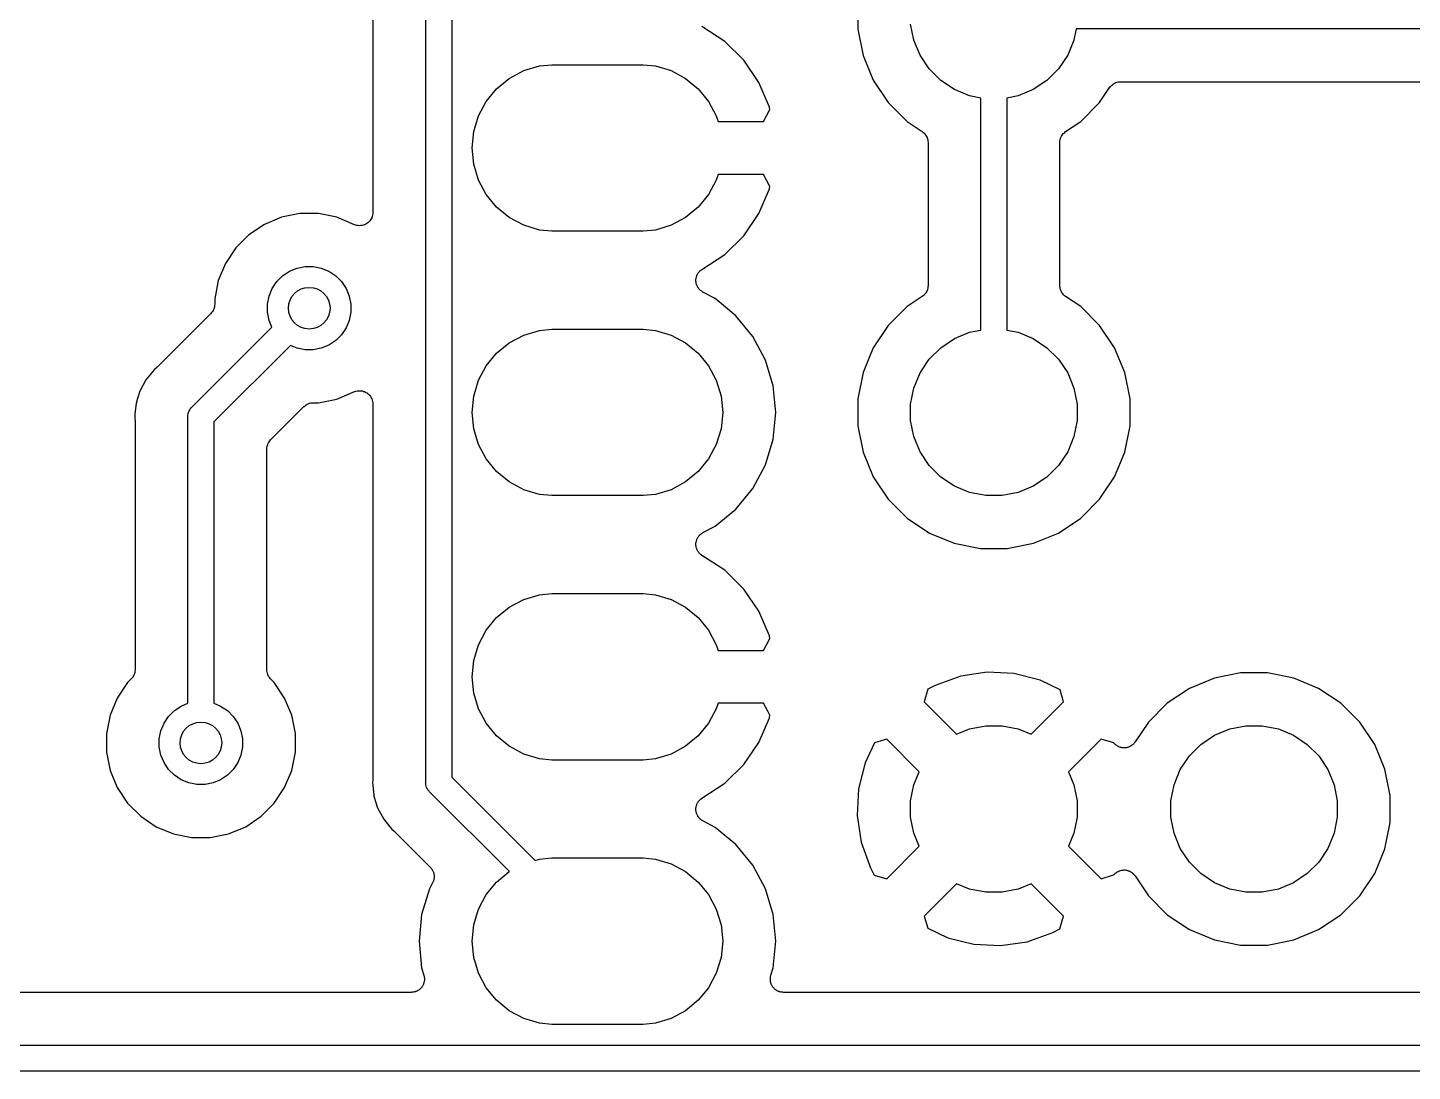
# Model space of a CAD drawing. Extents: x 19 to 115, y -142 to -17.
# Drawn here: x 40.25 to 53.55, y -134.6 to -124.57 of the extents above; entities that cross this region are included whole.
import ezdxf

# ---------------------------------------------------------------- set-up
doc = ezdxf.new("R2010")
doc.units = 0
doc.layers.add('BLACK', color=7, linetype='CONTINUOUS')

msp = doc.modelspace()

# ---------------------------------------------------------------- linework, layer by layer
at = {"layer": 'BLACK', "linetype": 'CONTINUOUS'}
for p, q in [((43.562, -118.402), (43.562, -126.35)), ((44.07, -131.819), (44.07, -118.371)), ((44.32, -118.417), (44.32, -131.773)), ((48.222, -124.331), (48.222, -124.589)), ((46.9429, -124.707), (46.7238, -124.564)), ((48.222, -124.589), (48.2723, -124.842)), ((48.7607, -124.693), (48.73, -124.539)), ((50.3208, -124.585), (50.2993, -124.693)), ((55.8739, -124.585), (50.3208, -124.585)), ((47.1267, -124.887), (46.9429, -124.707)), ((48.821, -124.839), (48.7607, -124.693)), ((50.2993, -124.693), (50.239, -124.839)), ((45.1632, -124.942), (45.2807, -124.93)), ((45.2807, -124.93), (46.1593, -124.93)), ((46.1593, -124.93), (46.2768, -124.942)), ((47.2718, -125.1), (47.1267, -124.887)), ((48.2723, -124.842), (48.3709, -125.08)), ((48.9086, -124.97), (48.821, -124.839)), ((50.239, -124.839), (50.1514, -124.97)), ((44.7516, -125.162), (44.8734, -125.062)), ((44.8734, -125.062), (45.0124, -124.987)), ((45.0124, -124.987), (45.1632, -124.942)), ((46.2768, -124.942), (46.4276, -124.987)), ((46.4276, -124.987), (46.5666, -125.062)), ((46.5666, -125.062), (46.6884, -125.162)), ((49.02, -125.081), (48.9086, -124.97)), ((50.1514, -124.97), (50.04, -125.081)), ((44.6516, -125.283), (44.7516, -125.162)), ((46.6884, -125.162), (46.7884, -125.283)), ((47.3727, -125.337), (47.2718, -125.1)), ((48.3709, -125.08), (48.514, -125.294)), ((49.1511, -125.169), (49.02, -125.081)), ((49.2966, -125.229), (49.1511, -125.169)), ((49.9089, -125.169), (49.7634, -125.229)), ((50.04, -125.081), (49.9089, -125.169)), ((50.546, -125.294), (50.6424, -125.149)), ((50.6424, -125.149), (50.6427, -125.149)), ((50.6427, -125.149), (50.6428, -125.149)), ((50.6428, -125.149), (50.6434, -125.148)), ((50.6428, -125.149), (50.6428, -125.149)), ((50.6434, -125.148), (50.6511, -125.139)), ((50.6511, -125.139), (50.6586, -125.13)), ((50.6586, -125.13), (50.659, -125.13)), ((50.659, -125.13), (50.6594, -125.129)), ((50.6594, -125.129), (50.6687, -125.122)), ((50.6687, -125.122), (50.6778, -125.114)), ((50.6778, -125.114), (50.6783, -125.114)), ((50.6783, -125.114), (50.6788, -125.114)), ((50.6788, -125.114), (50.6893, -125.108)), ((50.6893, -125.108), (50.6996, -125.103)), ((50.6996, -125.103), (50.7002, -125.102)), ((50.7002, -125.102), (50.7008, -125.102)), ((50.7008, -125.102), (50.7121, -125.099)), ((50.7121, -125.099), (50.7234, -125.095)), ((50.7234, -125.095), (50.724, -125.095)), ((50.724, -125.095), (50.7246, -125.095)), ((50.7246, -125.095), (50.7364, -125.094)), ((50.7364, -125.094), (50.748, -125.093)), ((50.748, -125.093), (55.8427, -125.093)), ((44.5773, -125.422), (44.6516, -125.283)), ((46.7884, -125.283), (46.8627, -125.422)), ((48.514, -125.294), (48.6962, -125.476)), ((49.405, -125.251), (49.2966, -125.229)), ((49.405, -127.479), (49.405, -125.251)), ((49.7634, -125.229), (49.655, -125.251)), ((49.655, -125.251), (49.655, -127.479)), ((50.3638, -125.476), (50.546, -125.294)), ((44.5316, -125.573), (44.5773, -125.422)), ((46.8627, -125.422), (46.8789, -125.476)), ((47.3148, -125.476), (47.3779, -125.361)), ((47.3779, -125.361), (47.3727, -125.337)), ((44.5161, -125.73), (44.5316, -125.573)), ((46.8789, -125.476), (47.3148, -125.476)), ((48.6962, -125.476), (48.8406, -125.572)), ((48.8406, -125.572), (48.841, -125.573)), ((48.841, -125.573), (48.841, -125.573)), ((48.841, -125.573), (48.841, -125.573)), ((48.841, -125.573), (48.842, -125.573)), ((48.842, -125.573), (48.8511, -125.581)), ((48.8511, -125.581), (48.8601, -125.589)), ((48.8601, -125.589), (48.8605, -125.589)), ((48.8605, -125.589), (48.861, -125.589)), ((48.861, -125.589), (48.8683, -125.599)), ((48.8683, -125.599), (48.8758, -125.608)), ((50.1852, -125.606), (50.1928, -125.597)), ((50.1928, -125.597), (50.2003, -125.588)), ((50.2003, -125.588), (50.2007, -125.588)), ((50.2007, -125.588), (50.2011, -125.587)), ((50.2011, -125.587), (50.2103, -125.58)), ((50.2103, -125.58), (50.2194, -125.572)), ((50.2194, -125.572), (50.3638, -125.476)), ((44.5316, -125.887), (44.5161, -125.73)), ((48.8758, -125.608), (48.8761, -125.608)), ((48.8761, -125.608), (48.8765, -125.609)), ((48.8765, -125.609), (48.8819, -125.619)), ((48.8819, -125.619), (48.8874, -125.63)), ((48.8874, -125.63), (48.8876, -125.63)), ((48.8876, -125.63), (48.8879, -125.631)), ((48.8879, -125.631), (48.8912, -125.642)), ((48.8912, -125.642), (48.8946, -125.653)), ((48.8946, -125.653), (48.8946, -125.654)), ((48.8946, -125.654), (48.8948, -125.655)), ((48.8948, -125.655), (48.8958, -125.666)), ((48.8958, -125.666), (48.897, -125.678)), ((48.897, -125.678), (48.897, -127.052)), ((50.163, -125.676), (50.1643, -125.665)), ((50.163, -125.677), (50.163, -125.676)), ((50.163, -125.678), (50.163, -125.677)), ((50.163, -125.677), (50.163, -125.677)), ((50.163, -127.052), (50.163, -125.678)), ((50.163, -125.678), (50.163, -125.678)), ((50.1643, -125.665), (50.1655, -125.653)), ((50.1655, -125.653), (50.1657, -125.652)), ((50.1657, -125.652), (50.1658, -125.652)), ((50.1658, -125.652), (50.1693, -125.64)), ((50.1693, -125.64), (50.1728, -125.629)), ((50.1728, -125.629), (50.1731, -125.629)), ((50.1731, -125.629), (50.1733, -125.628)), ((50.1733, -125.628), (50.1789, -125.618)), ((50.1789, -125.618), (50.1845, -125.607)), ((50.1845, -125.607), (50.1849, -125.607)), ((50.1849, -125.607), (50.1852, -125.606)), ((44.5773, -126.038), (44.5316, -125.887)), ((46.8789, -125.984), (46.8627, -126.038)), ((47.3148, -125.984), (46.8789, -125.984)), ((47.3779, -126.099), (47.3148, -125.984)), ((44.6516, -126.177), (44.5773, -126.038)), ((46.8627, -126.038), (46.7884, -126.177)), ((47.2718, -126.36), (47.3727, -126.123)), ((47.3727, -126.123), (47.3779, -126.099)), ((44.7516, -126.298), (44.6516, -126.177)), ((46.7884, -126.177), (46.6884, -126.298)), ((42.6855, -126.396), (42.5203, -126.464)), ((42.8609, -126.361), (42.6855, -126.396)), ((43.0398, -126.361), (42.8609, -126.361)), ((43.2152, -126.396), (43.0398, -126.361)), ((43.3864, -126.467), (43.2152, -126.396)), ((43.5518, -126.399), (43.5517, -126.4)), ((43.552, -126.399), (43.5518, -126.399)), ((43.5556, -126.387), (43.552, -126.399)), ((43.5592, -126.376), (43.5556, -126.387)), ((43.5593, -126.376), (43.5592, -126.376)), ((43.5594, -126.375), (43.5593, -126.376)), ((43.5606, -126.363), (43.5594, -126.375)), ((43.562, -126.351), (43.5606, -126.363)), ((43.562, -126.35), (43.562, -126.351)), ((43.562, -126.351), (43.562, -126.351)), ((43.562, -126.351), (43.562, -126.351)), ((43.562, -126.351), (43.562, -126.351)), ((44.8734, -126.398), (44.7516, -126.298)), ((45.0124, -126.473), (44.8734, -126.398)), ((46.5666, -126.398), (46.4276, -126.473)), ((46.6884, -126.298), (46.5666, -126.398)), ((47.1267, -126.573), (47.2718, -126.36)), ((42.5203, -126.464), (42.3715, -126.564)), ((43.3979, -126.47), (43.3864, -126.467)), ((43.4095, -126.474), (43.3979, -126.47)), ((43.4098, -126.474), (43.4095, -126.474)), ((43.4101, -126.474), (43.4098, -126.474)), ((43.4221, -126.475), (43.4101, -126.474)), ((43.4341, -126.477), (43.4221, -126.475)), ((43.4344, -126.476), (43.4341, -126.477)), ((43.4348, -126.477), (43.4344, -126.476)), ((43.4468, -126.475), (43.4348, -126.477)), ((43.4588, -126.474), (43.4468, -126.475)), ((43.4591, -126.474), (43.4588, -126.474)), ((43.4594, -126.474), (43.4591, -126.474)), ((43.4711, -126.471), (43.4594, -126.474)), ((43.4826, -126.467), (43.4711, -126.471)), ((43.4829, -126.467), (43.4826, -126.467)), ((43.4832, -126.467), (43.4829, -126.467)), ((43.4938, -126.461), (43.4832, -126.467)), ((43.5045, -126.456), (43.4938, -126.461)), ((43.5048, -126.456), (43.5045, -126.456)), ((43.5051, -126.455), (43.5048, -126.456)), ((43.5144, -126.448), (43.5051, -126.455)), ((43.5238, -126.44), (43.5144, -126.448)), ((43.5241, -126.44), (43.5238, -126.44)), ((43.5243, -126.44), (43.5241, -126.44)), ((43.5321, -126.43), (43.5243, -126.44)), ((43.5398, -126.421), (43.5321, -126.43)), ((43.5399, -126.421), (43.5398, -126.421)), ((43.5402, -126.421), (43.5399, -126.421)), ((43.546, -126.41), (43.5402, -126.421)), ((43.5517, -126.4), (43.546, -126.41)), ((45.1632, -126.518), (45.0124, -126.473)), ((45.2807, -126.53), (45.1632, -126.518)), ((46.1593, -126.53), (45.2807, -126.53)), ((46.2768, -126.518), (46.1593, -126.53)), ((46.4276, -126.473), (46.2768, -126.518)), ((42.3715, -126.564), (42.2451, -126.69)), ((46.9429, -126.753), (47.1267, -126.573)), ((42.2451, -126.69), (42.1457, -126.839)), ((46.7238, -126.896), (46.9429, -126.753)), ((42.1457, -126.839), (42.0773, -127.004)), ((42.6954, -126.958), (42.7609, -126.915)), ((42.7609, -126.915), (42.8337, -126.884)), ((42.8337, -126.884), (42.911, -126.869)), ((42.911, -126.869), (42.9898, -126.869)), ((42.9898, -126.869), (43.067, -126.884)), ((43.067, -126.884), (43.1398, -126.915)), ((43.1398, -126.915), (43.2053, -126.958)), ((46.6853, -126.937), (46.6885, -126.931)), ((46.6885, -126.931), (46.6923, -126.926)), ((46.6923, -126.926), (46.6956, -126.922)), ((46.6956, -126.922), (46.7002, -126.917)), ((46.7002, -126.917), (46.7044, -126.912)), ((46.7044, -126.912), (46.709, -126.908)), ((46.709, -126.908), (46.7132, -126.904)), ((46.7132, -126.904), (46.7187, -126.901)), ((46.7187, -126.901), (46.7238, -126.896)), ((42.0773, -127.004), (42.0424, -127.18)), ((42.5959, -127.08), (42.6397, -127.014)), ((42.6397, -127.014), (42.6954, -126.958)), ((43.2053, -126.958), (43.2611, -127.014)), ((43.2611, -127.014), (43.3048, -127.08)), ((46.6663, -127.001), (46.6669, -126.995)), ((46.6668, -127.007), (46.6663, -127.001)), ((46.6668, -127.014), (46.6668, -127.007)), ((46.6678, -127.02), (46.6668, -127.014)), ((46.6669, -126.995), (46.667, -126.989)), ((46.667, -126.989), (46.6683, -126.983)), ((46.6683, -127.026), (46.6678, -127.02)), ((46.6683, -126.983), (46.669, -126.976)), ((46.6701, -127.032), (46.6683, -127.026)), ((46.669, -126.976), (46.6708, -126.971)), ((46.6713, -127.038), (46.6701, -127.032)), ((46.6708, -126.971), (46.672, -126.965)), ((46.6735, -127.044), (46.6713, -127.038)), ((46.672, -126.965), (46.6746, -126.959)), ((46.6752, -127.049), (46.6735, -127.044)), ((46.6746, -126.959), (46.6765, -126.953)), ((46.6781, -127.055), (46.6752, -127.049)), ((46.6765, -126.953), (46.6794, -126.948)), ((46.6806, -127.061), (46.6781, -127.055)), ((46.6794, -126.948), (46.6817, -126.942)), ((46.6838, -127.066), (46.6806, -127.061)), ((46.6817, -126.942), (46.6853, -126.937)), ((48.897, -127.054), (48.8957, -127.065)), ((48.897, -127.052), (48.897, -127.052)), ((48.897, -127.052), (48.897, -127.053)), ((48.897, -127.053), (48.897, -127.053)), ((48.897, -127.053), (48.897, -127.054)), ((50.1642, -127.064), (50.163, -127.052)), ((50.1652, -127.075), (50.1642, -127.064)), ((42.0424, -127.18), (42.0424, -127.229)), ((42.5504, -127.23), (42.5657, -127.152)), ((42.5657, -127.152), (42.5959, -127.08)), ((43.3048, -127.08), (43.335, -127.152)), ((43.335, -127.152), (43.3504, -127.23)), ((46.6865, -127.071), (46.6838, -127.066)), ((46.6905, -127.077), (46.6865, -127.071)), ((46.6941, -127.082), (46.6905, -127.077)), ((46.6982, -127.086), (46.6941, -127.082)), ((46.7019, -127.091), (46.6982, -127.086)), ((46.7068, -127.095), (46.7019, -127.091)), ((46.7114, -127.1), (46.7068, -127.095)), ((46.7163, -127.103), (46.7114, -127.1)), ((46.7207, -127.107), (46.7163, -127.103)), ((46.7264, -127.11), (46.7207, -127.107)), ((46.7318, -127.114), (46.7264, -127.11)), ((46.7334, -127.115), (46.7318, -127.114)), ((46.8502, -127.177), (46.7334, -127.115)), ((47.0494, -127.341), (46.8502, -127.177)), ((48.8406, -127.158), (48.6962, -127.254)), ((48.8497, -127.15), (48.8406, -127.158)), ((48.8589, -127.143), (48.8497, -127.15)), ((48.8593, -127.142), (48.8589, -127.143)), ((48.8597, -127.142), (48.8593, -127.142)), ((48.8672, -127.133), (48.8597, -127.142)), ((48.8748, -127.124), (48.8672, -127.133)), ((48.8751, -127.123), (48.8748, -127.124)), ((48.8755, -127.123), (48.8751, -127.123)), ((48.881, -127.112), (48.8755, -127.123)), ((48.8867, -127.102), (48.881, -127.112)), ((48.8869, -127.101), (48.8867, -127.102)), ((48.8872, -127.101), (48.8869, -127.101)), ((48.8907, -127.09), (48.8872, -127.101)), ((48.8942, -127.078), (48.8907, -127.09)), ((48.8943, -127.078), (48.8942, -127.078)), ((48.8945, -127.077), (48.8943, -127.078)), ((48.8957, -127.065), (48.8945, -127.077)), ((50.1654, -127.076), (50.1652, -127.075)), ((50.1654, -127.077), (50.1654, -127.076)), ((50.1688, -127.088), (50.1654, -127.077)), ((50.1721, -127.099), (50.1688, -127.088)), ((50.1724, -127.1), (50.1721, -127.099)), ((50.1726, -127.1), (50.1724, -127.1)), ((50.1781, -127.111), (50.1726, -127.1)), ((50.1835, -127.121), (50.1781, -127.111)), ((50.1839, -127.122), (50.1835, -127.121)), ((50.1842, -127.122), (50.1839, -127.122)), ((50.1917, -127.131), (50.1842, -127.122)), ((50.199, -127.141), (50.1917, -127.131)), ((50.1995, -127.141), (50.199, -127.141)), ((50.1999, -127.141), (50.1995, -127.141)), ((50.2089, -127.149), (50.1999, -127.141)), ((50.218, -127.157), (50.2089, -127.149)), ((50.219, -127.157), (50.218, -127.157)), ((50.2194, -127.158), (50.219, -127.157)), ((50.219, -127.157), (50.219, -127.157)), ((50.219, -127.157), (50.219, -127.157)), ((50.3638, -127.254), (50.2194, -127.158)), ((42.0052, -127.319), (41.4888, -127.835)), ((42.0126, -127.31), (42.0052, -127.319)), ((42.0201, -127.301), (42.0126, -127.31)), ((42.0205, -127.3), (42.0201, -127.301)), ((42.0209, -127.3), (42.0205, -127.3)), ((42.0264, -127.29), (42.0209, -127.3)), ((42.0321, -127.279), (42.0264, -127.29)), ((42.0323, -127.279), (42.0321, -127.279)), ((42.0326, -127.278), (42.0323, -127.279)), ((42.036, -127.267), (42.0326, -127.278)), ((42.0396, -127.256), (42.036, -127.267)), ((42.0397, -127.255), (42.0396, -127.256)), ((42.0399, -127.254), (42.0397, -127.255)), ((42.041, -127.243), (42.0399, -127.254)), ((42.0423, -127.231), (42.041, -127.243)), ((42.0424, -127.23), (42.0423, -127.231)), ((42.0424, -127.229), (42.0424, -127.23)), ((42.0424, -127.23), (42.0424, -127.23)), ((42.0424, -127.23), (42.0424, -127.23)), ((42.5504, -127.308), (42.5504, -127.23)), ((42.5657, -127.386), (42.5504, -127.308)), ((43.3504, -127.308), (43.335, -127.386)), ((43.3504, -127.23), (43.3504, -127.308)), ((48.6962, -127.254), (48.514, -127.436)), ((50.546, -127.436), (50.3638, -127.254)), ((41.8259, -128.217), (42.5924, -127.45)), ((42.5924, -127.45), (42.5657, -127.386)), ((43.3048, -127.459), (43.2611, -127.524)), ((43.335, -127.386), (43.3048, -127.459)), ((47.2128, -127.54), (47.0494, -127.341)), ((48.514, -127.436), (48.3709, -127.65)), ((50.6891, -127.65), (50.546, -127.436)), ((43.2053, -127.58), (43.1398, -127.624)), ((43.2611, -127.524), (43.2053, -127.58)), ((44.8734, -127.602), (45.0124, -127.527)), ((45.0124, -127.527), (45.1632, -127.482)), ((45.1632, -127.482), (45.2807, -127.47)), ((45.2807, -127.47), (46.1593, -127.47)), ((46.1593, -127.47), (46.2768, -127.482)), ((46.2768, -127.482), (46.4276, -127.527)), ((46.4276, -127.527), (46.5666, -127.602)), ((47.3343, -127.767), (47.2128, -127.54)), ((49.02, -127.649), (49.1511, -127.561)), ((49.1511, -127.561), (49.2966, -127.501)), ((49.2966, -127.501), (49.405, -127.479)), ((49.655, -127.479), (49.7634, -127.501)), ((49.7634, -127.501), (49.9089, -127.561)), ((49.9089, -127.561), (50.04, -127.649)), ((42.7692, -127.627), (42.035, -128.361)), ((42.8337, -127.654), (42.7692, -127.627)), ((42.911, -127.669), (42.8337, -127.654)), ((42.9898, -127.669), (42.911, -127.669)), ((43.067, -127.654), (42.9898, -127.669)), ((43.1398, -127.624), (43.067, -127.654)), ((44.6516, -127.823), (44.7516, -127.702)), ((44.7516, -127.702), (44.8734, -127.602)), ((46.5666, -127.602), (46.6884, -127.702)), ((46.6884, -127.702), (46.7884, -127.823)), ((48.3709, -127.65), (48.2723, -127.888)), ((48.9086, -127.76), (49.02, -127.649)), ((50.04, -127.649), (50.1514, -127.76)), ((50.7877, -127.888), (50.6891, -127.65)), ((41.4602, -127.86), (41.4444, -127.879)), ((41.4796, -127.844), (41.4602, -127.86)), ((41.4834, -127.84), (41.4796, -127.844)), ((41.4875, -127.837), (41.4834, -127.84)), ((41.4888, -127.835), (41.4875, -127.837)), ((44.5773, -127.962), (44.6516, -127.823)), ((46.7884, -127.823), (46.8627, -127.962)), ((47.4091, -128.014), (47.3343, -127.767)), ((48.821, -127.891), (48.9086, -127.76)), ((50.1514, -127.76), (50.239, -127.891)), ((41.3811, -127.956), (41.3224, -128.066)), ((41.4444, -127.879), (41.3811, -127.956)), ((41.4444, -127.879), (41.4444, -127.879)), ((44.5316, -128.113), (44.5773, -127.962)), ((46.8627, -127.962), (46.9084, -128.113)), ((48.2723, -127.888), (48.222, -128.141)), ((48.7607, -128.037), (48.821, -127.891)), ((50.239, -127.891), (50.2993, -128.037)), ((50.838, -128.141), (50.7877, -127.888)), ((41.3224, -128.066), (41.3005, -128.138)), ((43.2152, -128.142), (43.3864, -128.071)), ((43.3864, -128.071), (43.3874, -128.071)), ((43.3874, -128.071), (43.3874, -128.071)), ((43.3874, -128.071), (43.3874, -128.071)), ((43.3874, -128.071), (43.388, -128.071)), ((43.388, -128.071), (43.3998, -128.067)), ((43.3998, -128.067), (43.4112, -128.064)), ((43.4112, -128.064), (43.4115, -128.064)), ((43.4115, -128.064), (43.4118, -128.064)), ((43.4118, -128.064), (43.424, -128.063)), ((43.424, -128.063), (43.4359, -128.062)), ((43.4359, -128.062), (43.4362, -128.062)), ((43.4362, -128.062), (43.4365, -128.062)), ((43.4365, -128.062), (43.4485, -128.063)), ((43.4485, -128.063), (43.4605, -128.064)), ((43.4605, -128.064), (43.4609, -128.064)), ((43.4609, -128.064), (43.4612, -128.064)), ((43.4612, -128.064), (43.4726, -128.068)), ((43.4726, -128.068), (43.4842, -128.071)), ((43.4842, -128.071), (43.4845, -128.072)), ((43.4845, -128.072), (43.4848, -128.072)), ((43.4848, -128.072), (43.4954, -128.078)), ((43.4954, -128.078), (43.506, -128.083)), ((43.506, -128.083), (43.5063, -128.083)), ((43.5063, -128.083), (43.5066, -128.084)), ((43.5066, -128.084), (43.5158, -128.091)), ((43.5158, -128.091), (43.5251, -128.099)), ((43.5251, -128.099), (43.5253, -128.099)), ((43.5253, -128.099), (43.5256, -128.1)), ((43.5256, -128.1), (43.5331, -128.109)), ((43.5331, -128.109), (43.5408, -128.118)), ((43.5408, -128.118), (43.5409, -128.119)), ((43.5409, -128.119), (43.5411, -128.119)), ((43.5411, -128.119), (43.5467, -128.129)), ((43.5467, -128.129), (43.5524, -128.14)), ((44.5161, -128.27), (44.5316, -128.113)), ((46.9084, -128.113), (46.9239, -128.27)), ((47.4343, -128.27), (47.4091, -128.014)), ((48.73, -128.191), (48.7607, -128.037)), ((50.2993, -128.037), (50.33, -128.191)), ((41.2862, -128.185), (41.2764, -128.284)), ((41.3005, -128.138), (41.2862, -128.185)), ((41.3005, -128.138), (41.3005, -128.138)), ((41.7884, -128.28), (41.794, -128.261)), ((41.794, -128.261), (41.8056, -128.24)), ((41.8056, -128.24), (41.8173, -128.225)), ((41.8173, -128.225), (41.8212, -128.221)), ((41.8173, -128.225), (41.8173, -128.225)), ((41.8212, -128.221), (41.8259, -128.217)), ((42.5802, -128.534), (42.9004, -128.214)), ((42.9004, -128.214), (42.9007, -128.214)), ((42.9007, -128.214), (42.9016, -128.213)), ((42.9007, -128.214), (42.9007, -128.214)), ((42.9007, -128.214), (42.9007, -128.214)), ((42.9016, -128.213), (42.9108, -128.206)), ((42.9108, -128.206), (42.9199, -128.198)), ((42.9199, -128.198), (42.9205, -128.198)), ((42.9205, -128.198), (42.921, -128.198)), ((42.921, -128.198), (42.9314, -128.192)), ((42.9314, -128.192), (42.9418, -128.187)), ((42.9418, -128.187), (42.9424, -128.186)), ((42.9424, -128.186), (42.943, -128.186)), ((42.943, -128.186), (42.9542, -128.183)), ((42.9542, -128.183), (42.9655, -128.179)), ((42.9655, -128.179), (42.9662, -128.179)), ((42.9662, -128.179), (42.9668, -128.179)), ((42.9668, -128.179), (42.9785, -128.178)), ((42.9785, -128.178), (42.9902, -128.177)), ((42.9902, -128.177), (43.0398, -128.177)), ((43.0398, -128.177), (43.2152, -128.142)), ((43.5524, -128.14), (43.5525, -128.14)), ((43.5525, -128.14), (43.5527, -128.141)), ((43.5527, -128.141), (43.5561, -128.152)), ((43.5561, -128.152), (43.5596, -128.164)), ((43.5596, -128.164), (43.5596, -128.164)), ((43.5596, -128.164), (43.5597, -128.165)), ((43.5597, -128.165), (43.5608, -128.177)), ((43.5608, -128.177), (43.562, -128.189)), ((43.562, -128.189), (43.562, -131.788)), ((48.222, -128.141), (48.222, -128.399)), ((48.73, -128.349), (48.73, -128.191)), ((50.33, -128.191), (50.33, -128.349)), ((50.838, -128.399), (50.838, -128.141)), ((41.2764, -128.284), (41.2739, -128.309)), ((41.2739, -128.309), (41.2764, -128.334)), ((41.2764, -128.284), (41.2764, -128.284)), ((41.2764, -128.334), (41.2766, -128.336)), ((41.2766, -128.336), (41.2765, -128.341)), ((41.2765, -128.341), (41.277, -128.347)), ((41.277, -128.347), (41.277, -130.741)), ((41.7844, -128.309), (41.7855, -128.298)), ((41.785, -128.316), (41.7844, -128.309)), ((41.785, -131.064), (41.785, -128.316)), ((41.7855, -128.298), (41.7868, -128.285)), ((41.7868, -128.285), (41.7884, -128.28)), ((42.035, -128.361), (42.035, -131.064)), ((44.5316, -128.427), (44.5161, -128.27)), ((46.9239, -128.27), (46.9084, -128.427)), ((47.4091, -128.526), (47.4343, -128.27)), ((48.7607, -128.503), (48.73, -128.349)), ((50.33, -128.349), (50.2993, -128.503)), ((44.5773, -128.578), (44.5316, -128.427)), ((46.9084, -128.427), (46.8627, -128.578)), ((47.3343, -128.773), (47.4091, -128.526)), ((48.222, -128.399), (48.2723, -128.652)), ((48.821, -128.649), (48.7607, -128.503)), ((50.2993, -128.503), (50.239, -128.649)), ((50.7877, -128.652), (50.838, -128.399)), ((42.543, -128.622), (42.5443, -128.611)), ((42.543, -128.624), (42.543, -128.622)), ((42.543, -130.741), (42.543, -128.624)), ((42.543, -128.624), (42.543, -128.624)), ((42.543, -128.624), (42.543, -128.624)), ((42.543, -128.624), (42.543, -128.624)), ((42.5443, -128.611), (42.5455, -128.599)), ((42.5455, -128.599), (42.5457, -128.598)), ((42.5457, -128.598), (42.5458, -128.598)), ((42.5458, -128.598), (42.5493, -128.587)), ((42.5493, -128.587), (42.5528, -128.575)), ((42.5528, -128.575), (42.5531, -128.575)), ((42.5531, -128.575), (42.5533, -128.574)), ((42.5533, -128.574), (42.5589, -128.564)), ((42.5589, -128.564), (42.5645, -128.554)), ((42.5645, -128.554), (42.5649, -128.553)), ((42.5649, -128.553), (42.5652, -128.552)), ((42.5652, -128.552), (42.5728, -128.543)), ((42.5728, -128.543), (42.5802, -128.534)), ((44.6516, -128.717), (44.5773, -128.578)), ((46.8627, -128.578), (46.7884, -128.717)), ((48.2723, -128.652), (48.3709, -128.89)), ((48.9086, -128.78), (48.821, -128.649)), ((50.239, -128.649), (50.1514, -128.78)), ((50.6891, -128.89), (50.7877, -128.652)), ((44.7516, -128.838), (44.6516, -128.717)), ((46.7884, -128.717), (46.6884, -128.838)), ((47.2128, -129), (47.3343, -128.773)), ((49.02, -128.891), (48.9086, -128.78)), ((50.1514, -128.78), (50.04, -128.891)), ((44.8734, -128.938), (44.7516, -128.838)), ((46.6884, -128.838), (46.5666, -128.938)), ((48.3709, -128.89), (48.514, -129.104)), ((49.1511, -128.979), (49.02, -128.891)), ((50.04, -128.891), (49.9089, -128.979)), ((50.546, -129.104), (50.6891, -128.89)), ((45.0124, -129.013), (44.8734, -128.938)), ((45.1632, -129.058), (45.0124, -129.013)), ((45.2807, -129.07), (45.1632, -129.058)), ((46.2768, -129.058), (46.1593, -129.07)), ((46.4276, -129.013), (46.2768, -129.058)), ((46.5666, -128.938), (46.4276, -129.013)), ((47.0494, -129.199), (47.2128, -129)), ((49.2966, -129.039), (49.1511, -128.979)), ((49.4512, -129.07), (49.2966, -129.039)), ((49.7634, -129.039), (49.6088, -129.07)), ((49.9089, -128.979), (49.7634, -129.039)), ((46.1593, -129.07), (45.2807, -129.07)), ((48.514, -129.104), (48.6962, -129.286)), ((49.6088, -129.07), (49.4512, -129.07)), ((50.3638, -129.286), (50.546, -129.104)), ((46.8502, -129.363), (47.0494, -129.199)), ((48.6962, -129.286), (48.9104, -129.429)), ((50.1496, -129.429), (50.3638, -129.286)), ((46.6916, -129.462), (46.6952, -129.457)), ((46.6952, -129.457), (46.6994, -129.452)), ((46.6994, -129.452), (46.7031, -129.448)), ((46.7031, -129.448), (46.7082, -129.444)), ((46.7082, -129.444), (46.7128, -129.439)), ((46.7128, -129.439), (46.7177, -129.436)), ((46.7177, -129.436), (46.7222, -129.432)), ((46.7222, -129.432), (46.728, -129.429)), ((46.728, -129.429), (46.7334, -129.425)), ((46.7334, -129.425), (46.8502, -129.363)), ((48.9104, -129.429), (49.1485, -129.528)), ((49.9115, -129.528), (50.1496, -129.429)), ((46.6663, -129.537), (46.6669, -129.531)), ((46.6668, -129.543), (46.6663, -129.537)), ((46.6668, -129.549), (46.6668, -129.543)), ((46.668, -129.555), (46.6668, -129.549)), ((46.6669, -129.524), (46.6681, -129.518)), ((46.6669, -129.531), (46.6669, -129.524)), ((46.6687, -129.562), (46.668, -129.555)), ((46.6681, -129.518), (46.6687, -129.513)), ((46.6687, -129.513), (46.6706, -129.506)), ((46.6704, -129.568), (46.6687, -129.562)), ((46.6715, -129.573), (46.6704, -129.568)), ((46.6706, -129.506), (46.6719, -129.5)), ((46.674, -129.579), (46.6715, -129.573)), ((46.6719, -129.5), (46.6741, -129.495)), ((46.6759, -129.586), (46.674, -129.579)), ((46.6741, -129.495), (46.6758, -129.489)), ((46.6758, -129.489), (46.6789, -129.483)), ((46.6786, -129.591), (46.6759, -129.586)), ((46.6808, -129.596), (46.6786, -129.591)), ((46.6789, -129.483), (46.6814, -129.477)), ((46.6814, -129.477), (46.6847, -129.472)), ((46.6847, -129.472), (46.6875, -129.467)), ((46.6875, -129.467), (46.6916, -129.462)), ((49.1485, -129.528), (49.4012, -129.578)), ((49.4012, -129.578), (49.6588, -129.578)), ((49.6588, -129.578), (49.9115, -129.528)), ((46.6844, -129.602), (46.6808, -129.596)), ((46.6875, -129.608), (46.6844, -129.602)), ((46.6912, -129.612), (46.6875, -129.608)), ((46.6945, -129.617), (46.6912, -129.612)), ((46.699, -129.622), (46.6945, -129.617)), ((46.7032, -129.627), (46.699, -129.622)), ((46.7077, -129.631), (46.7032, -129.627)), ((46.7118, -129.635), (46.7077, -129.631)), ((46.7172, -129.638), (46.7118, -129.635)), ((46.7223, -129.643), (46.7172, -129.638)), ((46.7238, -129.644), (46.7223, -129.643)), ((46.9429, -129.787), (46.7238, -129.644)), ((47.1267, -129.967), (46.9429, -129.787)), ((47.2718, -130.18), (47.1267, -129.967)), ((44.8734, -130.142), (45.0124, -130.067)), ((45.0124, -130.067), (45.1632, -130.022)), ((45.1632, -130.022), (45.2807, -130.01)), ((45.2807, -130.01), (46.1593, -130.01)), ((46.1593, -130.01), (46.2768, -130.022)), ((46.2768, -130.022), (46.4276, -130.067)), ((46.4276, -130.067), (46.5666, -130.142)), ((44.6516, -130.363), (44.7516, -130.242)), ((44.7516, -130.242), (44.8734, -130.142)), ((46.5666, -130.142), (46.6884, -130.242)), ((46.6884, -130.242), (46.7884, -130.363)), ((47.3727, -130.417), (47.2718, -130.18)), ((44.5773, -130.502), (44.6516, -130.363)), ((46.7884, -130.363), (46.8627, -130.502)), ((44.5316, -130.653), (44.5773, -130.502)), ((46.8627, -130.502), (46.8789, -130.556)), ((47.3148, -130.556), (47.3779, -130.441)), ((47.3779, -130.441), (47.3727, -130.417)), ((44.5161, -130.81), (44.5316, -130.653)), ((46.8789, -130.556), (47.3148, -130.556)), ((41.2672, -130.79), (41.2669, -130.791)), ((41.2707, -130.779), (41.2672, -130.79)), ((41.2742, -130.768), (41.2707, -130.779)), ((41.2743, -130.767), (41.2742, -130.768)), ((41.2745, -130.766), (41.2743, -130.767)), ((41.2757, -130.755), (41.2745, -130.766)), ((41.277, -130.743), (41.2757, -130.755)), ((41.277, -130.741), (41.277, -130.742)), ((41.277, -130.742), (41.277, -130.742)), ((41.277, -130.742), (41.277, -130.742)), ((41.277, -130.742), (41.277, -130.743)), ((42.5441, -130.753), (42.543, -130.741)), ((42.5452, -130.765), (42.5441, -130.753)), ((42.5454, -130.765), (42.5452, -130.765)), ((42.5454, -130.766), (42.5454, -130.765)), ((42.5488, -130.777), (42.5454, -130.766)), ((42.5521, -130.788), (42.5488, -130.777)), ((42.5524, -130.789), (42.5521, -130.788)), ((42.5526, -130.79), (42.5524, -130.789)), ((42.5581, -130.8), (42.5526, -130.79)), ((49.4657, -130.767), (49.2109, -130.805)), ((49.7231, -130.78), (49.4657, -130.767)), ((49.973, -130.843), (49.7231, -130.78)), ((51.9012, -130.772), (51.6485, -130.822)), ((52.1588, -130.772), (51.9012, -130.772)), ((52.4115, -130.822), (52.1588, -130.772)), ((41.2047, -130.866), (41.1053, -131.015)), ((41.2398, -130.831), (41.2047, -130.866)), ((41.2472, -130.822), (41.2398, -130.831)), ((41.2548, -130.813), (41.2472, -130.822)), ((41.2551, -130.812), (41.2548, -130.813)), ((41.2555, -130.812), (41.2551, -130.812)), ((41.2611, -130.802), (41.2555, -130.812)), ((41.2667, -130.791), (41.2611, -130.802)), ((41.2669, -130.791), (41.2667, -130.791)), ((42.5635, -130.81), (42.5581, -130.8)), ((42.5639, -130.811), (42.5635, -130.81)), ((42.5642, -130.812), (42.5639, -130.811)), ((42.5716, -130.821), (42.5642, -130.812)), ((42.579, -130.83), (42.5716, -130.821)), ((42.5799, -130.831), (42.579, -130.83)), ((42.5802, -130.831), (42.5799, -130.831)), ((42.5799, -130.831), (42.5799, -130.831)), ((42.5799, -130.831), (42.5799, -130.831)), ((42.6153, -130.866), (42.5802, -130.831)), ((42.7147, -131.015), (42.6153, -130.866)), ((44.5316, -130.967), (44.5161, -130.81)), ((48.9653, -130.893), (48.8953, -130.93)), ((49.2109, -130.805), (48.9653, -130.893)), ((50.1657, -130.934), (49.973, -130.843)), ((51.4104, -130.921), (51.1962, -131.064)), ((51.6485, -130.822), (51.4104, -130.921)), ((52.6496, -130.921), (52.4115, -130.822)), ((52.8638, -131.064), (52.6496, -130.921)), ((41.1053, -131.015), (41.0369, -131.18)), ((42.7831, -131.18), (42.7147, -131.015)), ((44.5773, -131.118), (44.5316, -130.967)), ((48.8953, -130.93), (48.86, -131.051)), ((48.86, -131.051), (49.1717, -131.362)), ((49.8883, -131.362), (50.2, -131.051)), ((50.2, -131.051), (50.1657, -130.934)), ((41.0369, -131.18), (41.002, -131.356)), ((41.5993, -131.19), (41.655, -131.134)), ((41.655, -131.134), (41.7205, -131.091)), ((41.7205, -131.091), (41.785, -131.064)), ((42.035, -131.064), (42.0995, -131.091)), ((42.0995, -131.091), (42.165, -131.134)), ((42.165, -131.134), (42.2207, -131.19)), ((42.818, -131.356), (42.7831, -131.18)), ((44.6516, -131.257), (44.5773, -131.118)), ((46.8627, -131.118), (46.7884, -131.257)), ((46.8789, -131.064), (46.8627, -131.118)), ((47.3148, -131.064), (46.8789, -131.064)), ((47.3612, -131.148), (47.3148, -131.064)), ((47.3779, -131.179), (47.3612, -131.148)), ((47.3612, -131.148), (47.3612, -131.148)), ((47.3727, -131.203), (47.3779, -131.179)), ((51.1962, -131.064), (51.014, -131.246)), ((53.046, -131.246), (52.8638, -131.064)), ((41.5254, -131.328), (41.5555, -131.256)), ((41.5555, -131.256), (41.5993, -131.19)), ((42.2207, -131.19), (42.2645, -131.256)), ((42.2645, -131.256), (42.2946, -131.328)), ((44.7516, -131.378), (44.6516, -131.257)), ((46.7884, -131.257), (46.6884, -131.378)), ((47.2718, -131.44), (47.3727, -131.203)), ((49.1717, -131.362), (49.2966, -131.311)), ((49.2966, -131.311), (49.4512, -131.28)), ((49.4512, -131.28), (49.6088, -131.28)), ((49.6088, -131.28), (49.7634, -131.311)), ((49.7634, -131.311), (49.8883, -131.362)), ((51.014, -131.246), (50.8869, -131.436)), ((51.6511, -131.371), (51.7966, -131.311)), ((51.7966, -131.311), (51.9512, -131.28)), ((51.9512, -131.28), (52.1088, -131.28)), ((52.1088, -131.28), (52.2634, -131.311)), ((52.2634, -131.311), (52.4089, -131.371)), ((53.1891, -131.46), (53.046, -131.246)), ((41.002, -131.356), (41.002, -131.534)), ((41.51, -131.406), (41.5254, -131.328)), ((41.51, -131.484), (41.51, -131.406)), ((42.2946, -131.328), (42.31, -131.406)), ((42.31, -131.406), (42.31, -131.484)), ((42.818, -131.534), (42.818, -131.356)), ((44.8734, -131.478), (44.7516, -131.378)), ((46.6884, -131.378), (46.5666, -131.478)), ((47.1267, -131.653), (47.2718, -131.44)), ((48.3838, -131.444), (48.2926, -131.637)), ((48.5008, -131.41), (48.3838, -131.444)), ((48.8125, -131.722), (48.5008, -131.41)), ((50.5592, -131.41), (50.2475, -131.722)), ((50.683, -131.446), (50.5592, -131.41)), ((50.6831, -131.446), (50.683, -131.446)), ((50.6872, -131.451), (50.6831, -131.446)), ((50.691, -131.455), (50.6872, -131.451)), ((50.696, -131.459), (50.691, -131.455)), ((50.8741, -131.452), (50.8699, -131.457)), ((50.8788, -131.447), (50.8741, -131.452)), ((50.8821, -131.442), (50.8788, -131.447)), ((50.8859, -131.438), (50.8821, -131.442)), ((50.8869, -131.436), (50.8859, -131.438)), ((51.52, -131.459), (51.6511, -131.371)), ((52.4089, -131.371), (52.54, -131.459)), ((41.002, -131.534), (41.0369, -131.71)), ((41.5254, -131.562), (41.51, -131.484)), ((41.5555, -131.634), (41.5254, -131.562)), ((42.2946, -131.562), (42.2645, -131.634)), ((42.31, -131.484), (42.2946, -131.562)), ((42.7831, -131.71), (42.818, -131.534)), ((45.0124, -131.553), (44.8734, -131.478)), ((45.1632, -131.598), (45.0124, -131.553)), ((46.4276, -131.553), (46.2768, -131.598)), ((46.5666, -131.478), (46.4276, -131.553)), ((50.7006, -131.464), (50.696, -131.459)), ((50.7055, -131.467), (50.7006, -131.464)), ((50.71, -131.471), (50.7055, -131.467)), ((50.7157, -131.474), (50.71, -131.471)), ((50.7211, -131.478), (50.7157, -131.474)), ((50.7266, -131.48), (50.7211, -131.478)), ((50.7318, -131.483), (50.7266, -131.48)), ((50.738, -131.485), (50.7318, -131.483)), ((50.744, -131.487), (50.738, -131.485)), ((50.7498, -131.488), (50.744, -131.487)), ((50.7554, -131.49), (50.7498, -131.488)), ((50.7619, -131.491), (50.7554, -131.49)), ((50.7683, -131.492), (50.7619, -131.491)), ((50.7742, -131.492), (50.7683, -131.492)), ((50.7801, -131.493), (50.7742, -131.492)), ((50.7866, -131.492), (50.7801, -131.493)), ((50.7931, -131.492), (50.7866, -131.492)), ((50.7989, -131.491), (50.7931, -131.492)), ((50.8048, -131.491), (50.7989, -131.491)), ((50.811, -131.489), (50.8048, -131.491)), ((50.8174, -131.488), (50.811, -131.489)), ((50.8229, -131.485), (50.8174, -131.488)), ((50.8286, -131.484), (50.8229, -131.485)), ((50.8344, -131.481), (50.8286, -131.484)), ((50.8404, -131.478), (50.8344, -131.481)), ((50.8453, -131.475), (50.8404, -131.478)), ((50.8506, -131.472), (50.8453, -131.475)), ((50.8557, -131.468), (50.8506, -131.472)), ((50.8611, -131.465), (50.8557, -131.468)), ((50.8653, -131.461), (50.8611, -131.465)), ((50.8699, -131.457), (50.8653, -131.461)), ((51.321, -131.701), (51.4086, -131.57)), ((51.4086, -131.57), (51.52, -131.459)), ((52.54, -131.459), (52.6514, -131.57)), ((52.6514, -131.57), (52.739, -131.701)), ((53.2877, -131.698), (53.1891, -131.46)), ((41.0369, -131.71), (41.1053, -131.875)), ((41.5993, -131.7), (41.5555, -131.634)), ((41.655, -131.756), (41.5993, -131.7)), ((42.2207, -131.7), (42.165, -131.756)), ((42.2645, -131.634), (42.2207, -131.7)), ((42.7147, -131.875), (42.7831, -131.71)), ((45.2807, -131.61), (45.1632, -131.598)), ((46.1593, -131.61), (45.2807, -131.61)), ((46.2768, -131.598), (46.1593, -131.61)), ((46.9429, -131.833), (47.1267, -131.653)), ((48.2926, -131.637), (48.2299, -131.887)), ((51.2607, -131.847), (51.321, -131.701)), ((52.739, -131.701), (52.7993, -131.847)), ((53.338, -131.951), (53.2877, -131.698)), ((41.7205, -131.799), (41.655, -131.756)), ((41.7933, -131.83), (41.7205, -131.799)), ((41.8706, -131.845), (41.7933, -131.83)), ((41.9494, -131.845), (41.8706, -131.845)), ((42.0267, -131.83), (41.9494, -131.845)), ((42.0995, -131.799), (42.0267, -131.83)), ((42.165, -131.756), (42.0995, -131.799)), ((43.5614, -131.8), (43.5589, -131.825)), ((43.5589, -131.825), (43.5614, -131.85)), ((43.562, -131.789), (43.5614, -131.795)), ((43.5614, -131.795), (43.5614, -131.8)), ((43.5614, -131.85), (43.5711, -131.949)), ((43.562, -131.788), (43.562, -131.789)), ((44.0694, -131.825), (44.07, -131.819)), ((44.07, -131.831), (44.0694, -131.825)), ((44.0713, -131.844), (44.07, -131.831)), ((44.0718, -131.849), (44.0713, -131.844)), ((44.0789, -131.873), (44.0718, -131.849)), ((44.32, -131.773), (45.1211, -132.574)), ((46.7238, -131.976), (46.9429, -131.833)), ((48.73, -132.001), (48.7607, -131.847)), ((48.7607, -131.847), (48.8125, -131.722)), ((50.2475, -131.722), (50.2993, -131.847)), ((50.2993, -131.847), (50.33, -132.001)), ((51.23, -132.001), (51.2607, -131.847)), ((52.7993, -131.847), (52.83, -132.001)), ((41.1053, -131.875), (41.2047, -132.024)), ((42.6153, -132.024), (42.7147, -131.875)), ((43.5711, -131.949), (43.5731, -131.956)), ((43.5731, -131.956), (43.5731, -131.956)), ((43.5731, -131.956), (43.6073, -132.068)), ((44.0906, -131.895), (44.0789, -131.873)), ((44.102, -131.909), (44.0906, -131.895)), ((44.1062, -131.914), (44.102, -131.909)), ((44.1109, -131.918), (44.1062, -131.914)), ((44.8743, -132.681), (44.1109, -131.918)), ((46.709, -131.988), (46.7132, -131.984)), ((46.7132, -131.984), (46.7187, -131.981)), ((46.7187, -131.981), (46.7238, -131.976)), ((48.2299, -131.887), (48.2172, -132.144)), ((53.338, -132.209), (53.338, -131.951)), ((41.2047, -132.024), (41.3312, -132.15)), ((42.4888, -132.15), (42.6153, -132.024)), ((43.6073, -132.068), (43.6661, -132.178)), ((46.6663, -132.081), (46.6669, -132.075)), ((46.6668, -132.087), (46.6663, -132.081)), ((46.6668, -132.094), (46.6668, -132.087)), ((46.6678, -132.1), (46.6668, -132.094)), ((46.6669, -132.075), (46.667, -132.069)), ((46.667, -132.069), (46.6683, -132.063)), ((46.6683, -132.106), (46.6678, -132.1)), ((46.6683, -132.063), (46.669, -132.056)), ((46.6701, -132.112), (46.6683, -132.106)), ((46.669, -132.056), (46.6708, -132.051)), ((46.6713, -132.118), (46.6701, -132.112)), ((46.6708, -132.051), (46.672, -132.045)), ((46.6735, -132.124), (46.6713, -132.118)), ((46.672, -132.045), (46.6746, -132.039)), ((46.6746, -132.039), (46.6765, -132.033)), ((46.6765, -132.033), (46.6794, -132.028)), ((46.6794, -132.028), (46.6817, -132.022)), ((46.6817, -132.022), (46.6853, -132.017)), ((46.6853, -132.017), (46.6885, -132.011)), ((46.6885, -132.011), (46.6923, -132.006)), ((46.6923, -132.006), (46.6956, -132.002)), ((46.6956, -132.002), (46.7002, -131.997)), ((46.7002, -131.997), (46.7044, -131.992)), ((46.7044, -131.992), (46.709, -131.988)), ((48.73, -132.159), (48.73, -132.001)), ((50.33, -132.001), (50.33, -132.159)), ((51.23, -132.159), (51.23, -132.001)), ((52.83, -132.001), (52.83, -132.159)), ((41.3312, -132.15), (41.4799, -132.25)), ((41.4799, -132.25), (41.6451, -132.318)), ((42.1749, -132.318), (42.3401, -132.25)), ((42.3401, -132.25), (42.4888, -132.15)), ((43.6661, -132.178), (43.7248, -132.25)), ((43.7248, -132.25), (43.7248, -132.25)), ((43.7248, -132.25), (43.7452, -132.275)), ((46.6752, -132.129), (46.6735, -132.124)), ((46.6781, -132.135), (46.6752, -132.129)), ((46.6806, -132.141), (46.6781, -132.135)), ((46.6838, -132.146), (46.6806, -132.141)), ((46.6865, -132.151), (46.6838, -132.146)), ((46.6905, -132.157), (46.6865, -132.151)), ((46.6941, -132.162), (46.6905, -132.157)), ((46.6982, -132.166), (46.6941, -132.162)), ((46.7019, -132.171), (46.6982, -132.166)), ((46.7068, -132.175), (46.7019, -132.171)), ((46.7114, -132.18), (46.7068, -132.175)), ((46.7163, -132.183), (46.7114, -132.18)), ((46.7207, -132.187), (46.7163, -132.183)), ((46.7264, -132.19), (46.7207, -132.187)), ((46.7318, -132.194), (46.7264, -132.19)), ((46.7334, -132.195), (46.7318, -132.194)), ((46.8502, -132.257), (46.7334, -132.195)), ((48.2172, -132.144), (48.255, -132.399)), ((48.7607, -132.313), (48.73, -132.159)), ((50.33, -132.159), (50.2993, -132.313)), ((51.2607, -132.313), (51.23, -132.159)), ((52.83, -132.159), (52.7993, -132.313)), ((53.2877, -132.462), (53.338, -132.209)), ((41.6451, -132.318), (41.8206, -132.353)), ((41.8206, -132.353), (41.9994, -132.353)), ((41.9994, -132.353), (42.1749, -132.318)), ((43.7452, -132.275), (43.7646, -132.291)), ((43.7646, -132.291), (43.7659, -132.292)), ((43.7659, -132.292), (43.7697, -132.296)), ((43.7697, -132.296), (43.7738, -132.299)), ((43.7738, -132.299), (44.1144, -132.64)), ((47.0494, -132.421), (46.8502, -132.257)), ((48.8125, -132.438), (48.7607, -132.313)), ((50.2993, -132.313), (50.2475, -132.438)), ((51.321, -132.459), (51.2607, -132.313)), ((52.7993, -132.313), (52.739, -132.459)), ((47.2128, -132.62), (47.0494, -132.421)), ((48.255, -132.399), (48.3428, -132.645)), ((48.5008, -132.75), (48.8125, -132.438)), ((50.2475, -132.438), (50.5592, -132.75)), ((51.4086, -132.59), (51.321, -132.459)), ((52.739, -132.459), (52.6514, -132.59)), ((53.1891, -132.7), (53.2877, -132.462)), ((44.1144, -132.64), (44.1156, -132.641)), ((44.1156, -132.641), (44.1192, -132.645)), ((44.1192, -132.645), (44.1232, -132.649)), ((44.1232, -132.649), (44.1269, -132.655)), ((45.1211, -132.574), (45.1632, -132.562)), ((45.1632, -132.562), (45.2807, -132.55)), ((45.2807, -132.55), (46.1593, -132.55)), ((46.1593, -132.55), (46.2768, -132.562)), ((46.2768, -132.562), (46.4276, -132.607)), ((46.4276, -132.607), (46.5666, -132.682)), ((47.3343, -132.847), (47.2128, -132.62)), ((48.3428, -132.645), (48.3802, -132.715)), ((51.52, -132.701), (51.4086, -132.59)), ((52.6514, -132.59), (52.54, -132.701)), ((44.1269, -132.655), (44.1311, -132.66)), ((44.1311, -132.66), (44.1337, -132.665)), ((44.1337, -132.665), (44.1369, -132.67)), ((44.1388, -132.784), (44.1366, -132.789)), ((44.1369, -132.67), (44.1394, -132.676)), ((44.1415, -132.779), (44.1388, -132.784)), ((44.1394, -132.676), (44.1425, -132.682)), ((44.1435, -132.773), (44.1415, -132.779)), ((44.1425, -132.682), (44.1441, -132.688)), ((44.1461, -132.766), (44.1435, -132.773)), ((44.1441, -132.688), (44.1463, -132.693)), ((44.1472, -132.761), (44.1461, -132.766)), ((44.1463, -132.693), (44.1475, -132.7)), ((44.1489, -132.755), (44.1472, -132.761)), ((44.1475, -132.7), (44.1494, -132.706)), ((44.1496, -132.749), (44.1489, -132.755)), ((44.1494, -132.706), (44.1499, -132.712)), ((44.151, -132.742), (44.1496, -132.749)), ((44.1499, -132.712), (44.151, -132.717)), ((44.151, -132.717), (44.151, -132.724)), ((44.151, -132.724), (44.1516, -132.731)), ((44.1516, -132.731), (44.151, -132.736)), ((44.151, -132.736), (44.151, -132.742)), ((44.6516, -132.903), (44.7516, -132.782)), ((44.7516, -132.782), (44.8734, -132.682)), ((44.8734, -132.682), (44.8743, -132.681)), ((46.5666, -132.682), (46.6884, -132.782)), ((46.6884, -132.782), (46.7884, -132.903)), ((48.3802, -132.715), (48.5008, -132.75)), ((50.5592, -132.75), (50.6804, -132.714)), ((50.6804, -132.714), (50.6855, -132.709)), ((50.6855, -132.709), (50.6912, -132.702)), ((50.6912, -132.702), (50.6939, -132.7)), ((50.6939, -132.7), (50.6962, -132.698)), ((50.6962, -132.698), (50.7035, -132.692)), ((50.7035, -132.692), (50.7105, -132.687)), ((50.7105, -132.687), (50.7135, -132.685)), ((50.7135, -132.685), (50.7163, -132.683)), ((50.7163, -132.683), (50.7245, -132.679)), ((50.7245, -132.679), (50.7324, -132.675)), ((50.7324, -132.675), (50.7357, -132.674)), ((50.7357, -132.674), (50.7388, -132.673)), ((50.7388, -132.673), (50.7476, -132.671)), ((50.7476, -132.671), (50.7562, -132.668)), ((50.7562, -132.668), (50.7596, -132.668)), ((50.7596, -132.668), (50.7629, -132.667)), ((50.7629, -132.667), (50.7719, -132.667)), ((50.7719, -132.667), (50.7809, -132.666)), ((50.7809, -132.666), (50.7843, -132.666)), ((50.7843, -132.666), (50.7877, -132.666)), ((50.7877, -132.666), (50.7966, -132.667)), ((50.7966, -132.667), (50.8055, -132.668)), ((50.8055, -132.668), (50.8088, -132.669)), ((50.8088, -132.669), (50.8122, -132.67)), ((50.8122, -132.67), (50.8206, -132.673)), ((50.8206, -132.673), (50.8292, -132.675)), ((50.8292, -132.675), (50.8322, -132.677)), ((50.8322, -132.677), (50.8354, -132.678)), ((50.8354, -132.678), (50.8431, -132.683)), ((50.8431, -132.683), (50.8511, -132.687)), ((50.8511, -132.687), (50.8537, -132.689)), ((50.8537, -132.689), (50.8566, -132.691)), ((50.8566, -132.691), (50.8633, -132.697)), ((50.8633, -132.697), (50.8702, -132.703)), ((50.8702, -132.703), (50.8724, -132.706)), ((50.8724, -132.706), (50.8749, -132.708)), ((50.8749, -132.708), (50.8802, -132.715)), ((50.8802, -132.715), (50.8859, -132.722)), ((50.8859, -132.722), (51.014, -132.914)), ((51.6511, -132.789), (51.52, -132.701)), ((52.54, -132.701), (52.4089, -132.789)), ((53.046, -132.914), (53.1891, -132.7)), ((44.1057, -132.847), (44.0309, -133.094)), ((44.1366, -132.789), (44.1057, -132.847)), ((44.5773, -133.042), (44.6516, -132.903)), ((46.7884, -132.903), (46.8627, -133.042)), ((47.4091, -133.094), (47.3343, -132.847)), ((49.1717, -132.798), (48.86, -133.109)), ((49.2966, -132.849), (49.1717, -132.798)), ((49.4512, -132.88), (49.2966, -132.849)), ((49.6088, -132.88), (49.4512, -132.88)), ((49.7634, -132.849), (49.6088, -132.88)), ((49.8883, -132.798), (49.7634, -132.849)), ((50.2, -133.109), (49.8883, -132.798)), ((51.014, -132.914), (51.1962, -133.096)), ((51.7966, -132.849), (51.6511, -132.789)), ((51.9512, -132.88), (51.7966, -132.849)), ((52.1088, -132.88), (51.9512, -132.88)), ((52.2634, -132.849), (52.1088, -132.88)), ((52.4089, -132.789), (52.2634, -132.849)), ((52.8638, -133.096), (53.046, -132.914)), ((44.5316, -133.193), (44.5773, -133.042)), ((46.8627, -133.042), (46.9084, -133.193)), ((44.0309, -133.094), (44.0057, -133.35)), ((47.4343, -133.35), (47.4091, -133.094)), ((48.86, -133.109), (48.8943, -133.226)), ((50.1647, -133.23), (50.2, -133.109)), ((51.1962, -133.096), (51.4104, -133.239)), ((52.6496, -133.239), (52.8638, -133.096)), ((44.5161, -133.35), (44.5316, -133.193)), ((46.9084, -133.193), (46.9239, -133.35)), ((48.8943, -133.226), (49.087, -133.317)), ((49.087, -133.317), (49.3369, -133.38)), ((49.8491, -133.355), (50.0947, -133.267)), ((50.0947, -133.267), (50.1647, -133.23)), ((51.4104, -133.239), (51.6485, -133.338)), ((52.4115, -133.338), (52.6496, -133.239)), ((44.0057, -133.35), (44.0309, -133.606)), ((44.5316, -133.507), (44.5161, -133.35)), ((46.9239, -133.35), (46.9084, -133.507)), ((47.4091, -133.606), (47.4343, -133.35)), ((49.3369, -133.38), (49.5943, -133.393)), ((49.5943, -133.393), (49.8491, -133.355)), ((51.6485, -133.338), (51.9012, -133.388)), ((51.9012, -133.388), (52.1588, -133.388)), ((52.1588, -133.388), (52.4115, -133.338)), ((44.5773, -133.658), (44.5316, -133.507)), ((46.9084, -133.507), (46.8627, -133.658)), ((44.0309, -133.606), (44.0527, -133.678)), ((44.0527, -133.678), (44.0532, -133.68)), ((44.0532, -133.68), (44.0543, -133.686)), ((44.0543, -133.686), (44.0559, -133.691)), ((44.0559, -133.691), (44.0565, -133.698)), ((44.0565, -133.698), (44.0577, -133.704)), ((44.0582, -133.716), (44.0575, -133.722)), ((44.0577, -133.704), (44.0576, -133.71)), ((44.0576, -133.71), (44.0582, -133.716)), ((44.6516, -133.797), (44.5773, -133.658)), ((46.8627, -133.658), (46.7884, -133.797)), ((47.3818, -133.714), (47.3825, -133.708)), ((47.3824, -133.721), (47.3818, -133.714)), ((47.3825, -133.702), (47.3838, -133.696)), ((47.3825, -133.708), (47.3825, -133.702)), ((47.3838, -133.696), (47.3844, -133.689)), ((47.3844, -133.689), (47.3862, -133.684)), ((47.3862, -133.684), (47.3873, -133.678)), ((47.3873, -133.678), (47.4091, -133.606)), ((43.9312, -133.842), (39.8888, -133.842)), ((43.937, -133.841), (43.9312, -133.842)), ((43.9428, -133.841), (43.937, -133.841)), ((43.9493, -133.84), (43.9428, -133.841)), ((43.9558, -133.84), (43.9493, -133.84)), ((43.9614, -133.838), (43.9558, -133.84)), ((43.9672, -133.837), (43.9614, -133.838)), ((43.9733, -133.834), (43.9672, -133.837)), ((43.9795, -133.832), (43.9733, -133.834)), ((43.9847, -133.83), (43.9795, -133.832)), ((43.9901, -133.827), (43.9847, -133.83)), ((43.9956, -133.824), (43.9901, -133.827)), ((44.0014, -133.821), (43.9956, -133.824)), ((44.006, -133.817), (44.0014, -133.821)), ((44.0109, -133.814), (44.006, -133.817)), ((44.0156, -133.809), (44.0109, -133.814)), ((44.0206, -133.805), (44.0156, -133.809)), ((44.0244, -133.801), (44.0206, -133.805)), ((44.0285, -133.797), (44.0244, -133.801)), ((44.0323, -133.791), (44.0285, -133.797)), ((44.0364, -133.786), (44.0323, -133.791)), ((44.0392, -133.781), (44.0364, -133.786)), ((44.0425, -133.776), (44.0392, -133.781)), ((44.0451, -133.77), (44.0425, -133.776)), ((44.0482, -133.764), (44.0451, -133.77)), ((44.05, -133.759), (44.0482, -133.764)), ((44.0523, -133.753), (44.05, -133.759)), ((44.0536, -133.747), (44.0523, -133.753)), ((44.0556, -133.741), (44.0536, -133.747)), ((44.0562, -133.735), (44.0556, -133.741)), ((44.0574, -133.729), (44.0562, -133.735)), ((44.0575, -133.722), (44.0574, -133.729)), ((44.7516, -133.918), (44.6516, -133.797)), ((46.7884, -133.797), (46.6884, -133.918)), ((47.3824, -133.727), (47.3824, -133.721)), ((47.3836, -133.733), (47.3824, -133.727)), ((47.3841, -133.739), (47.3836, -133.733)), ((47.386, -133.745), (47.3841, -133.739)), ((47.3872, -133.752), (47.386, -133.745)), ((47.3894, -133.757), (47.3872, -133.752)), ((47.3911, -133.763), (47.3894, -133.757)), ((47.3941, -133.768), (47.3911, -133.763)), ((47.3966, -133.774), (47.3941, -133.768)), ((47.3999, -133.779), (47.3966, -133.774)), ((47.4026, -133.785), (47.3999, -133.779)), ((47.4067, -133.79), (47.4026, -133.785)), ((47.4103, -133.795), (47.4067, -133.79)), ((47.4144, -133.799), (47.4103, -133.795)), ((47.4181, -133.804), (47.4144, -133.799)), ((47.4231, -133.808), (47.4181, -133.804)), ((47.4278, -133.813), (47.4231, -133.808)), ((47.4326, -133.816), (47.4278, -133.813)), ((47.4371, -133.82), (47.4326, -133.816)), ((47.4429, -133.823), (47.4371, -133.82)), ((47.4483, -133.827), (47.4429, -133.823)), ((47.4537, -133.829), (47.4483, -133.827)), ((47.4588, -133.832), (47.4537, -133.829)), ((47.4651, -133.834), (47.4588, -133.832)), ((47.4711, -133.836), (47.4651, -133.834)), ((47.4769, -133.837), (47.4711, -133.836)), ((47.4824, -133.839), (47.4769, -133.837)), ((47.489, -133.84), (47.4824, -133.839)), ((47.4954, -133.841), (47.489, -133.84)), ((47.5012, -133.841), (47.4954, -133.841)), ((47.5071, -133.842), (47.5012, -133.841)), ((47.5088, -133.842), (47.5071, -133.842)), ((53.8419, -133.842), (47.5088, -133.842)), ((44.8734, -134.018), (44.7516, -133.918)), ((46.6884, -133.918), (46.5666, -134.018)), ((45.0124, -134.093), (44.8734, -134.018)), ((45.1632, -134.138), (45.0124, -134.093)), ((46.4276, -134.093), (46.2768, -134.138)), ((46.5666, -134.018), (46.4276, -134.093)), ((45.2807, -134.15), (45.1632, -134.138)), ((46.1593, -134.15), (45.2807, -134.15)), ((46.2768, -134.138), (46.1593, -134.15)), ((35.0718, -134.35), (55.205, -134.35)), ((55.3089, -134.6), (35.0261, -134.6))]:
    msp.add_line(p, q, dxfattribs=at)
at = {"layer": 'BLACK'}
for centre in [(42.9504, -127.269), (41.91, -131.445)]:
    msp.add_circle(centre, 0.2, dxfattribs=at)

doc.saveas('drawing.dxf')
